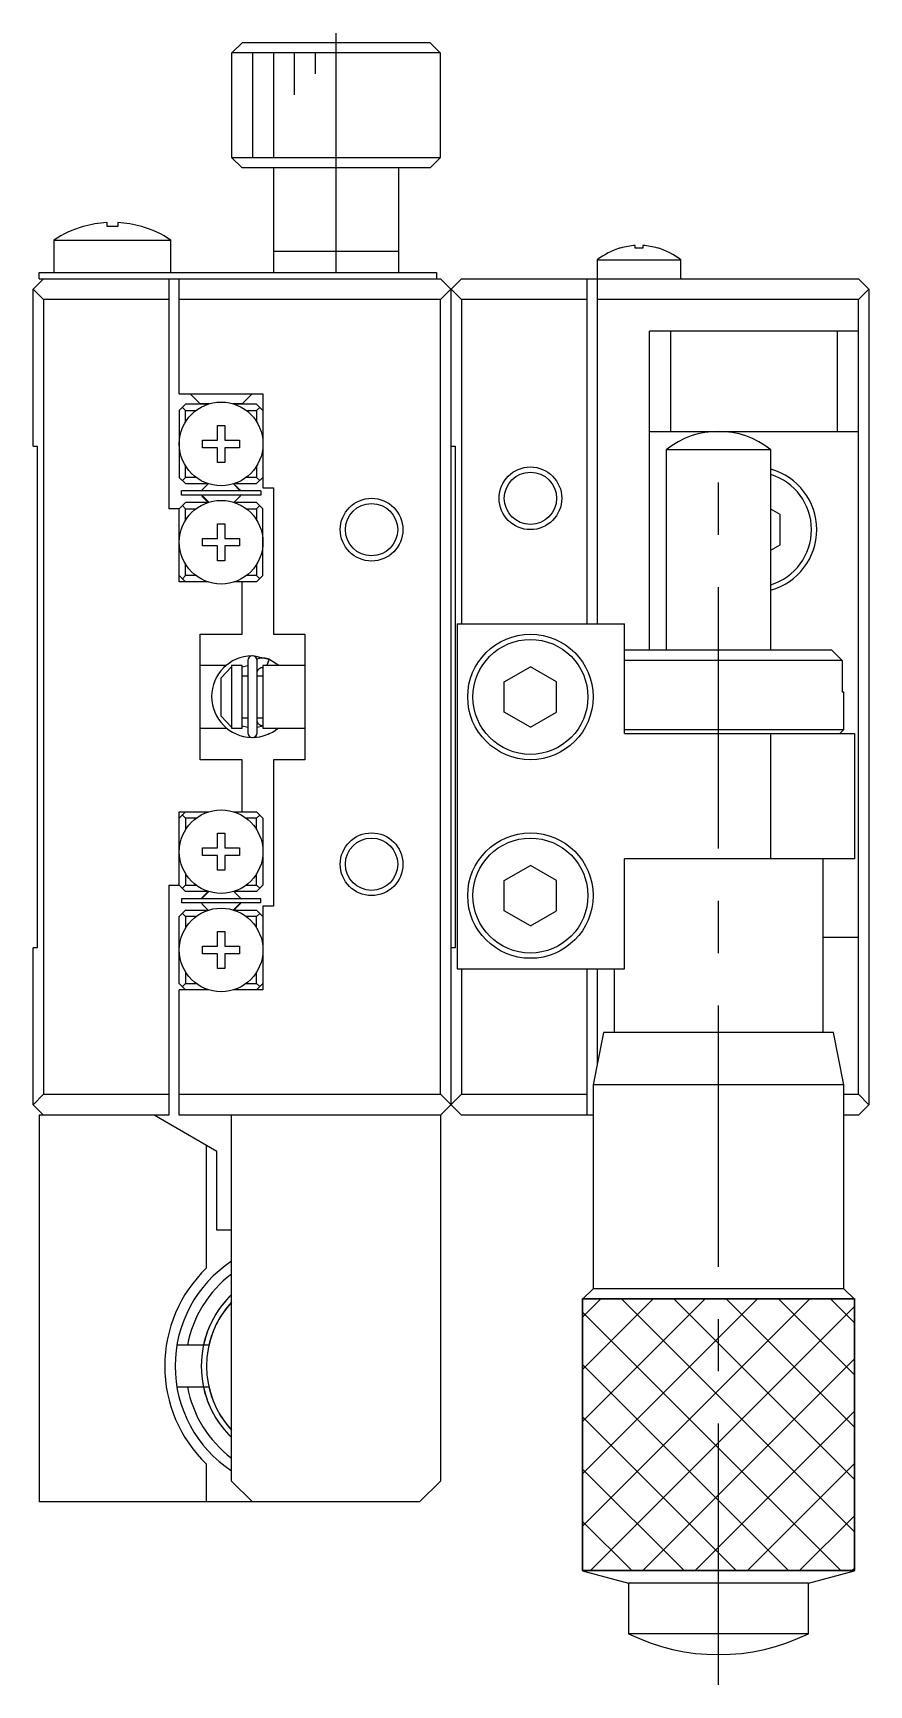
# Model space of a CAD drawing. Extents: x -35 to 380, y 1 to 266.
# Drawn here: x 26.8 to 66.8, y 117.4 to 196.4 of the extents above; entities that cross this region are included whole.
import ezdxf

# ---------------------------------------------------------------- set-up
doc = ezdxf.new("R2010")
doc.units = 0
doc.header["$LTSCALE"] = 10
doc.linetypes.add('CENTER', pattern=[2, 1.25, -0.25, 0.25, -0.25])
doc.layers.get('0').update_dxf_attribs({"linetype": 'CONTINUOUS'})
doc.layers.add('CENTER', color=1, linetype='CENTER')

msp = doc.modelspace()

# ---------------------------------------------------------------- linework, layer by layer
at = {"color": 7, "linetype": 'CONTINUOUS'}
for p, q in [((36.308064, 195.446013), (36.809851, 195.946013)), ((36.809851, 195.946013), (45.774225, 195.946013)), ((45.774225, 195.946013), (46.276013, 195.446013)), ((36.308064, 194.946013), (36.308064, 195.446013)), ((46.276013, 195.446013), (36.308064, 195.446013)), ((46.276013, 195.446013), (46.276013, 194.946013)), ((36.292038, 194.946013), (36.308064, 194.946013)), ((36.292038, 194.946013), (36.292038, 190.446013)), ((46.276013, 194.946013), (46.292038, 194.946013)), ((46.292038, 190.446013), (46.292038, 194.946013)), ((36.292038, 190.446013), (46.292038, 190.446013)), ((36.292038, 190.446013), (36.792038, 189.946013)), ((45.792038, 189.946013), (46.292038, 190.446013)), ((45.792038, 189.946013), (36.792038, 189.946013)), ((38.292038, 189.946013), (38.292038, 184.946013)), ((44.292038, 184.946013), (44.292038, 189.946013)), ((30.332038, 187.139218), (30.332038, 187.332475)), ((30.852038, 187.332475), (30.852038, 187.139218)), ((27.792038, 186.488476), (33.392038, 186.488476)), ((27.792038, 186.488476), (27.792038, 184.946013)), ((29.192899, 187.139218), (29.189891, 187.145386)), ((30.852038, 187.139218), (30.332038, 187.139218)), ((31.994186, 187.145386), (31.991177, 187.139218)), ((33.392038, 184.946013), (33.392038, 186.488476)), ((44.292038, 185.946013), (38.292038, 185.946013)), ((54.905677, 186.115535), (54.903422, 186.120157)), ((55.612038, 186.115535), (55.612038, 186.235872)), ((55.972038, 186.115535), (55.612038, 186.115535)), ((55.972038, 186.235872), (55.972038, 186.115535)), ((56.680654, 186.120157), (56.6784, 186.115535)), ((27.092038, 184.646013), (27.092038, 184.946013)), ((27.092038, 184.946013), (46.092038, 184.946013)), ((46.092038, 184.946013), (46.092038, 184.646013)), ((53.792038, 185.544013), (57.792038, 185.544013)), ((53.792038, 185.544013), (53.792038, 168.146013)), ((57.792038, 184.646013), (57.792038, 185.544013)), ((26.792038, 184.146013), (27.292038, 184.646013)), ((26.792038, 176.646013), (26.792038, 184.146013)), ((27.292038, 183.646013), (26.792038, 184.146013)), ((27.092038, 184.646013), (46.292038, 184.646013)), ((33.292038, 184.646013), (33.292038, 173.646013)), ((33.792038, 179.146013), (33.792038, 184.646013)), ((47.292038, 183.646013), (46.292038, 184.646013)), ((46.292038, 183.646013), (47.292038, 184.646013)), ((46.792038, 184.146013), (46.792038, 145.146013)), ((47.292038, 184.646013), (66.292038, 184.646013)), ((53.292038, 184.646013), (53.292038, 168.146013)), ((66.792038, 184.146013), (66.292038, 184.646013)), ((66.292038, 183.646013), (66.792038, 184.146013)), ((66.792038, 184.146013), (66.792038, 145.146013)), ((27.292038, 183.646013), (27.292038, 145.646013)), ((33.292038, 183.646013), (27.292038, 183.646013)), ((46.292038, 183.646013), (33.792038, 183.646013)), ((46.292038, 145.646013), (46.292038, 183.646013)), ((47.292038, 183.646013), (47.292038, 168.146013)), ((53.292038, 183.646013), (47.292038, 183.646013)), ((66.292038, 183.646013), (53.792038, 183.646013)), ((66.292038, 145.646013), (66.292038, 183.646013)), ((56.292038, 166.896013), (56.292038, 182.146013)), ((66.292038, 182.146013), (56.292038, 182.146013)), ((57.292038, 182.146013), (57.292038, 177.346013)), ((65.292038, 177.346013), (65.292038, 182.146013)), ((33.792038, 179.146013), (37.792038, 179.146013)), ((33.792038, 178.346013), (34.092038, 178.646013)), ((35.167538, 178.646013), (34.092038, 178.646013)), ((34.311294, 179.146013), (34.792038, 178.665269)), ((35.229494, 178.665269), (34.792038, 178.665269)), ((36.792038, 178.665269), (36.354583, 178.665269)), ((37.492038, 178.646013), (36.416538, 178.646013)), ((36.792038, 178.665269), (37.272782, 179.146013)), ((37.492038, 178.646013), (37.792038, 178.346013)), ((37.792038, 179.146013), (37.792038, 174.646013)), ((33.792038, 178.346013), (33.792038, 175.146013)), ((34.092038, 178.346013), (33.942038, 178.496013)), ((34.092038, 177.799579), (34.092038, 178.346013)), ((34.092038, 178.346013), (34.592038, 178.346013)), ((36.992038, 178.346013), (37.492038, 178.346013)), ((37.642038, 178.496013), (37.492038, 178.346013)), ((37.492038, 178.346013), (37.492038, 177.799579)), ((35.612038, 177.632375), (35.972038, 177.632375)), ((35.612038, 176.926013), (35.612038, 177.632375)), ((35.972038, 177.632375), (35.972038, 176.926013)), ((56.292038, 177.346013), (66.292038, 177.346013)), ((26.792038, 176.646013), (26.992038, 176.646013)), ((26.992038, 176.646013), (26.992038, 152.646013)), ((34.905677, 176.926013), (35.612038, 176.926013)), ((34.905677, 176.566013), (34.905677, 176.926013)), ((35.612038, 176.566013), (34.905677, 176.566013)), ((35.612038, 175.859652), (35.612038, 176.566013)), ((35.972038, 176.926013), (36.6784, 176.926013)), ((35.972038, 176.566013), (35.972038, 175.859652)), ((36.6784, 176.566013), (35.972038, 176.566013)), ((36.6784, 176.926013), (36.6784, 176.566013)), ((46.792038, 176.646013), (46.992038, 176.646013)), ((46.992038, 176.646013), (46.992038, 152.646013)), ((62.092034, 176.468504), (57.092042, 176.468504)), ((57.092042, 176.468504), (57.092042, 166.896013)), ((62.092034, 166.896013), (62.092034, 176.468504)), ((34.092038, 175.146013), (34.092038, 175.692448)), ((35.972038, 175.859652), (35.612038, 175.859652)), ((37.492038, 175.692448), (37.492038, 175.146013)), ((34.092038, 174.846013), (33.792038, 175.146013)), ((33.942038, 174.996013), (34.092038, 175.146013)), ((34.592038, 175.146013), (34.092038, 175.146013)), ((34.092038, 174.846013), (35.09299, 174.846013)), ((35.177978, 174.842614), (34.890477, 174.555112)), ((35.112112, 174.865136), (35.09299, 174.846013)), ((36.693599, 174.519757), (36.379209, 174.834148)), ((36.693599, 174.555112), (36.406098, 174.842614)), ((36.491087, 174.846013), (36.471964, 174.865136)), ((36.491087, 174.846013), (37.492038, 174.846013)), ((37.492038, 175.146013), (36.992038, 175.146013)), ((37.492038, 175.146013), (37.642038, 174.996013)), ((37.492038, 174.846013), (37.792038, 175.146013)), ((37.792038, 174.646013), (38.292038, 174.646013)), ((38.292038, 174.646013), (38.292038, 167.646013)), ((33.792038, 173.646013), (34.092038, 173.946013)), ((33.892038, 174.296013), (33.892038, 174.496013)), ((37.692038, 174.496013), (33.892038, 174.496013)), ((37.692038, 174.296013), (33.892038, 174.296013)), ((35.09299, 173.946013), (34.092038, 173.946013)), ((34.890477, 174.27227), (35.204868, 173.957879)), ((34.890477, 174.236914), (35.177978, 173.949413)), ((35.09299, 173.946013), (35.112112, 173.926891)), ((36.406098, 173.949413), (36.693599, 174.236914)), ((36.471964, 173.926891), (36.491087, 173.946013)), ((37.492038, 173.946013), (36.491087, 173.946013)), ((37.492038, 173.946013), (37.792038, 173.646013)), ((37.692038, 174.496013), (37.692038, 174.296013)), ((33.792038, 173.646013), (33.292038, 173.646013)), ((33.792038, 170.146013), (33.792038, 173.646013)), ((34.092038, 173.646013), (33.942038, 173.796013)), ((34.092038, 173.099579), (34.092038, 173.646013)), ((34.092038, 173.646013), (34.592038, 173.646013)), ((36.992038, 173.646013), (37.492038, 173.646013)), ((37.642038, 173.796013), (37.492038, 173.646013)), ((37.492038, 173.646013), (37.492038, 173.099579)), ((37.792038, 170.446013), (37.792038, 173.646013)), ((62.542038, 173.367701), (62.092034, 173.627511)), ((62.542038, 171.924326), (62.542038, 173.367701)), ((34.905677, 172.226013), (35.612038, 172.226013)), ((34.905677, 171.866013), (34.905677, 172.226013)), ((35.612038, 172.932375), (35.972038, 172.932375)), ((35.612038, 172.226013), (35.612038, 172.932375)), ((35.972038, 172.932375), (35.972038, 172.226013)), ((35.972038, 172.226013), (36.6784, 172.226013)), ((36.6784, 172.226013), (36.6784, 171.866013)), ((35.612038, 171.866013), (34.905677, 171.866013)), ((35.612038, 171.159652), (35.612038, 171.866013)), ((35.972038, 171.866013), (35.972038, 171.159652)), ((36.6784, 171.866013), (35.972038, 171.866013)), ((62.092034, 171.664516), (62.542038, 171.924326)), ((34.092038, 170.446013), (34.092038, 170.992448)), ((35.972038, 171.159652), (35.612038, 171.159652)), ((37.492038, 170.992448), (37.492038, 170.446013)), ((33.792038, 170.446013), (34.092038, 170.146013)), ((35.167538, 170.146013), (33.792038, 170.146013)), ((33.942038, 170.296013), (34.092038, 170.446013)), ((34.592038, 170.446013), (34.092038, 170.446013)), ((37.492038, 170.146013), (36.416538, 170.146013)), ((36.792038, 167.646013), (36.792038, 170.146013)), ((37.492038, 170.446013), (36.992038, 170.446013)), ((37.492038, 170.446013), (37.642038, 170.296013)), ((37.492038, 170.146013), (37.792038, 170.446013)), ((34.792038, 167.646013), (36.792038, 167.646013)), ((34.792038, 161.646013), (34.792038, 167.646013)), ((38.292038, 167.646013), (39.792038, 167.646013)), ((39.792038, 167.646013), (39.792038, 161.646013)), ((47.092038, 168.146013), (47.092038, 151.646013)), ((47.092038, 168.146013), (55.092038, 168.146013)), ((55.092038, 162.896013), (55.092038, 168.146013)), ((55.092038, 166.896013), (65.000365, 166.896013)), ((65.000365, 166.896013), (65.508118, 166.396013)), ((36.025675, 166.146013), (34.792038, 166.146013)), ((35.792038, 165.562529), (36.292038, 166.091697)), ((36.792038, 166.146013), (36.292038, 166.146013)), ((36.292038, 166.146013), (36.292038, 163.146013)), ((36.792004, 166.078163), (37.063139, 166.145822)), ((36.792038, 163.146013), (36.792038, 166.146013)), ((37.063197, 166.386669), (37.063197, 162.936669)), ((38.075912, 166.444118), (37.317895, 166.610116)), ((37.514335, 166.455873), (37.503579, 166.45141)), ((37.513197, 162.936669), (37.513197, 166.386669)), ((37.547787, 166.468474), (37.514335, 166.455873)), ((37.538782, 165.89997), (37.544707, 165.912064)), ((37.544707, 165.912064), (37.551214, 165.923857)), ((37.581814, 166.479386), (37.547787, 166.468474)), ((37.551214, 165.923857), (37.558288, 165.935322)), ((37.558288, 165.935322), (37.565916, 165.946431)), ((37.565916, 165.946431), (37.574081, 165.957157)), ((37.574081, 165.957157), (37.582766, 165.967473)), ((37.616332, 166.488583), (37.581814, 166.479386)), ((37.582766, 165.967473), (37.591953, 165.977352)), ((37.591953, 165.977352), (37.601621, 165.98677)), ((37.601621, 165.98677), (37.611751, 165.9957)), ((37.611751, 165.9957), (37.622318, 166.00412)), ((37.651257, 166.496043), (37.616332, 166.488583)), ((37.622318, 166.00412), (37.6333, 166.012007)), ((37.6333, 166.012007), (37.644671, 166.019337)), ((37.644671, 166.019337), (37.656404, 166.026091)), ((37.686504, 166.501748), (37.651257, 166.496043)), ((37.656404, 166.026091), (37.668472, 166.032247)), ((37.668472, 166.032247), (37.680846, 166.037788)), ((37.680846, 166.037788), (37.693494, 166.042696)), ((37.721987, 166.505684), (37.686504, 166.501748)), ((37.693494, 166.042696), (37.706384, 166.046956)), ((37.706384, 166.046956), (37.719485, 166.050554)), ((37.719485, 166.050554), (37.732761, 166.053478)), ((37.757619, 166.507842), (37.721987, 166.505684)), ((37.732761, 166.053478), (37.746178, 166.055718)), ((37.746178, 166.055718), (37.759699, 166.057266)), ((37.793314, 166.508217), (37.757619, 166.507842)), ((37.759699, 166.057266), (37.773289, 166.058115)), ((37.773289, 166.058115), (37.78691, 166.058263)), ((37.78691, 166.058263), (37.792041, 166.058136)), ((37.792038, 166.146013), (37.792038, 163.146013)), ((39.792038, 166.146013), (37.792038, 166.146013)), ((37.828985, 166.506807), (37.793314, 166.508217)), ((37.864544, 166.503616), (37.828985, 166.506807)), ((37.899906, 166.498651), (37.864544, 166.503616)), ((37.934983, 166.491922), (37.899906, 166.498651)), ((37.969689, 166.483447), (37.934983, 166.491922)), ((37.975752, 166.161966), (37.967707, 166.146013)), ((38.00394, 166.473245), (37.969689, 166.483447)), ((37.983821, 166.178506), (37.975752, 166.161966)), ((38.077501, 166.443461), (37.978276, 166.146002)), ((37.991854, 166.195512), (37.983821, 166.178506)), ((37.999793, 166.212859), (37.991854, 166.195512)), ((38.00758, 166.230422), (37.999793, 166.212859)), ((38.037651, 166.46134), (38.00394, 166.473245)), ((38.015157, 166.248072), (38.00758, 166.230422)), ((38.022471, 166.265679), (38.015157, 166.248072)), ((38.029466, 166.283116), (38.022471, 166.265679)), ((38.036093, 166.300256), (38.029466, 166.283116)), ((38.042302, 166.316972), (38.036093, 166.300256)), ((38.069003, 166.448521), (38.037651, 166.46134)), ((38.048049, 166.333144), (38.042302, 166.316972)), ((38.053291, 166.348652), (38.048049, 166.333144)), ((38.057991, 166.363383), (38.053291, 166.348652)), ((38.062113, 166.377231), (38.057991, 166.363383)), ((38.065628, 166.390094), (38.062113, 166.377231)), ((38.06851, 166.401878), (38.065628, 166.390094)), ((38.067281, 166.448892), (38.069809, 166.448061)), ((38.550268, 166.146216), (38.068438, 166.447449)), ((38.070738, 166.412496), (38.06851, 166.401878)), ((38.069809, 166.448061), (38.071672, 166.445727)), ((38.072296, 166.421872), (38.070738, 166.412496)), ((38.071672, 166.445727), (38.072859, 166.441909)), ((38.071738, 166.443566), (38.077501, 166.443461)), ((38.073172, 166.429937), (38.072296, 166.421872)), ((38.072859, 166.441909), (38.073361, 166.436632)), ((38.073361, 166.436632), (38.073172, 166.429937)), ((38.1015, 166.432612), (38.075912, 166.444118)), ((49.342038, 165.367701), (50.592038, 166.089389)), ((51.842038, 165.367701), (50.592038, 166.089389)), ((65.508118, 166.396013), (55.092038, 166.396013)), ((65.508118, 166.396013), (65.508118, 164.896013)), ((35.792038, 163.729498), (35.792038, 165.562529)), ((37.063197, 165.646013), (36.792038, 165.646013)), ((37.513197, 165.783162), (37.513495, 165.795923)), ((37.792038, 165.646013), (37.513197, 165.646013)), ((37.513495, 165.795923), (37.514438, 165.80936)), ((37.514438, 165.80936), (37.516025, 165.822734)), ((37.516025, 165.822734), (37.518253, 165.836016)), ((37.518253, 165.836016), (37.521115, 165.849174)), ((37.521115, 165.849174), (37.524607, 165.862178)), ((37.524607, 165.862178), (37.528722, 165.874998)), ((37.528722, 165.874998), (37.53345, 165.887605)), ((37.53345, 165.887605), (37.538782, 165.89997)), ((49.342038, 163.924326), (49.342038, 165.367701)), ((51.842038, 163.924326), (51.842038, 165.367701)), ((65.508118, 164.896013), (65.592038, 164.896013)), ((65.592038, 163.096013), (65.592038, 164.896013)), ((36.292038, 163.20033), (35.792038, 163.729498)), ((36.792038, 163.646013), (37.063197, 163.646013)), ((37.513197, 163.646013), (37.792038, 163.646013)), ((37.513294, 163.532959), (37.513197, 163.540176)), ((37.513972, 163.519502), (37.513294, 163.532959)), ((50.592038, 163.202638), (49.342038, 163.924326)), ((50.592038, 163.202638), (51.842038, 163.924326)), ((34.792038, 163.146013), (36.063876, 163.146013)), ((36.292038, 163.146013), (36.792038, 163.146013)), ((37.063143, 163.177746), (36.791893, 163.244998)), ((37.792076, 163.24789), (37.513233, 163.177471)), ((37.515295, 163.506089), (37.513972, 163.519502)), ((37.517263, 163.492752), (37.515295, 163.506089)), ((37.51987, 163.479521), (37.517263, 163.492752)), ((37.523112, 163.466427), (37.51987, 163.479521)), ((37.526984, 163.4535), (37.523112, 163.466427)), ((37.531477, 163.44077), (37.526984, 163.4535)), ((37.536584, 163.428268), (37.531477, 163.44077)), ((37.542294, 163.416023), (37.536584, 163.428268)), ((37.548596, 163.404065), (37.542294, 163.416023)), ((37.555478, 163.392423), (37.548596, 163.404065)), ((37.562925, 163.381126), (37.555478, 163.392423)), ((37.570922, 163.370202), (37.562925, 163.381126)), ((37.579452, 163.35968), (37.570922, 163.370202)), ((37.588498, 163.349587), (37.579452, 163.35968)), ((37.598039, 163.33995), (37.588498, 163.349587)), ((37.608054, 163.330794), (37.598039, 163.33995)), ((37.61852, 163.322145), (37.608054, 163.330794)), ((37.629413, 163.314028), (37.61852, 163.322145)), ((37.640707, 163.306465), (37.629413, 163.314028)), ((37.652375, 163.299478), (37.640707, 163.306465)), ((37.664388, 163.293089), (37.652375, 163.299478)), ((37.676717, 163.287316), (37.664388, 163.293089)), ((37.689329, 163.282176), (37.676717, 163.287316)), ((37.702191, 163.277687), (37.689329, 163.282176)), ((37.71527, 163.273863), (37.702191, 163.277687)), ((37.728531, 163.270714), (37.71527, 163.273863)), ((37.741938, 163.268251), (37.728531, 163.270714)), ((37.755455, 163.266482), (37.741938, 163.268251)), ((37.769043, 163.265413), (37.755455, 163.266482)), ((37.782667, 163.265046), (37.769043, 163.265413)), ((37.79204, 163.265202), (37.782667, 163.265046)), ((37.792038, 163.146013), (39.792038, 163.146013)), ((38.006338, 162.850004), (38.069003, 162.874817)), ((38.064564, 162.874923), (38.067281, 162.874446)), ((38.067281, 162.874446), (38.06689, 162.87536)), ((38.069003, 162.874817), (38.067281, 162.874446)), ((38.068693, 162.876), (38.090083, 162.885506)), ((38.06983, 162.875292), (38.069003, 162.874817)), ((55.092038, 163.096013), (65.592038, 163.096013)), ((55.092038, 162.896013), (66.092038, 162.896013)), ((62.092038, 156.896013), (62.092038, 162.896013)), ((65.392038, 162.896013), (65.592038, 163.096013)), ((66.092038, 162.896013), (66.092038, 156.896013)), ((36.792038, 161.646013), (34.792038, 161.646013)), ((36.792038, 159.146013), (36.792038, 161.646013)), ((39.792038, 161.646013), (38.292038, 161.646013)), ((38.292038, 161.646013), (38.292038, 154.646013)), ((33.792038, 159.146013), (35.167538, 159.146013)), ((33.792038, 155.646013), (33.792038, 159.146013)), ((33.792038, 158.846013), (34.092038, 159.146013)), ((33.942038, 158.996013), (34.092038, 158.846013)), ((34.092038, 158.846013), (34.092038, 158.299579)), ((34.592038, 158.846013), (34.092038, 158.846013)), ((36.416538, 159.146013), (37.492038, 159.146013)), ((37.492038, 158.846013), (36.992038, 158.846013)), ((37.492038, 159.146013), (37.792038, 158.846013)), ((37.492038, 158.846013), (37.642038, 158.996013)), ((37.492038, 158.299579), (37.492038, 158.846013)), ((37.792038, 158.846013), (37.792038, 155.646013)), ((35.612038, 158.132375), (35.972038, 158.132375)), ((35.612038, 157.426013), (35.612038, 158.132375)), ((35.972038, 158.132375), (35.972038, 157.426013)), ((34.905677, 157.426013), (35.612038, 157.426013)), ((34.905677, 157.066013), (34.905677, 157.426013)), ((35.972038, 157.426013), (36.6784, 157.426013)), ((36.6784, 157.426013), (36.6784, 157.066013)), ((35.612038, 157.066013), (34.905677, 157.066013)), ((35.612038, 156.359652), (35.612038, 157.066013)), ((35.972038, 157.066013), (35.972038, 156.359652)), ((36.6784, 157.066013), (35.972038, 157.066013)), ((49.342038, 155.867701), (50.592038, 156.589389)), ((51.842038, 155.867701), (50.592038, 156.589389)), ((55.092038, 151.646013), (55.092038, 156.896013)), ((66.092038, 156.896013), (55.092038, 156.896013)), ((64.592038, 148.596013), (64.592038, 156.896013)), ((33.292038, 155.646013), (33.792038, 155.646013)), ((33.292038, 155.646013), (33.292038, 144.646013)), ((33.792038, 155.646013), (34.092038, 155.346013)), ((34.092038, 155.646013), (33.942038, 155.496013)), ((34.092038, 156.192448), (34.092038, 155.646013)), ((34.092038, 155.646013), (34.592038, 155.646013)), ((35.972038, 156.359652), (35.612038, 156.359652)), ((36.992038, 155.646013), (37.492038, 155.646013)), ((37.492038, 155.646013), (37.492038, 156.192448)), ((37.642038, 155.496013), (37.492038, 155.646013)), ((37.492038, 155.346013), (37.792038, 155.646013)), ((49.342038, 154.424326), (49.342038, 155.867701)), ((51.842038, 154.424326), (51.842038, 155.867701)), ((33.892038, 154.996013), (33.892038, 154.796013)), ((37.692038, 154.996013), (33.892038, 154.996013)), ((35.09299, 155.346013), (34.092038, 155.346013)), ((35.177978, 155.342614), (34.890477, 155.055112)), ((34.890477, 155.019757), (35.204868, 155.334148)), ((35.09299, 155.346013), (35.112112, 155.365136)), ((36.693599, 155.055112), (36.406098, 155.342614)), ((36.471964, 155.365136), (36.491087, 155.346013)), ((37.492038, 155.346013), (36.491087, 155.346013)), ((37.692038, 154.796013), (37.692038, 154.996013)), ((33.792038, 154.146013), (34.092038, 154.446013)), ((33.792038, 150.946013), (33.792038, 154.146013)), ((37.692038, 154.796013), (33.892038, 154.796013)), ((33.942038, 154.296013), (34.092038, 154.146013)), ((34.092038, 154.446013), (35.09299, 154.446013)), ((34.092038, 154.146013), (34.092038, 153.599579)), ((34.592038, 154.146013), (34.092038, 154.146013)), ((34.890477, 154.736914), (35.177978, 154.449413)), ((35.112112, 154.426891), (35.09299, 154.446013)), ((36.693599, 154.77227), (36.379209, 154.457879)), ((36.406098, 154.449413), (36.693599, 154.736914)), ((36.491087, 154.446013), (36.471964, 154.426891)), ((36.491087, 154.446013), (37.492038, 154.446013)), ((37.492038, 154.146013), (36.992038, 154.146013)), ((37.492038, 154.446013), (37.792038, 154.146013)), ((37.492038, 154.146013), (37.642038, 154.296013)), ((37.492038, 153.599579), (37.492038, 154.146013)), ((38.292038, 154.646013), (37.792038, 154.646013)), ((37.792038, 154.646013), (37.792038, 150.646013)), ((50.592038, 153.702638), (49.342038, 154.424326)), ((50.592038, 153.702638), (51.842038, 154.424326)), ((35.612038, 153.432375), (35.972038, 153.432375)), ((35.612038, 152.726013), (35.612038, 153.432375)), ((35.972038, 153.432375), (35.972038, 152.726013)), ((26.792038, 145.146013), (26.792038, 152.646013)), ((26.992038, 152.646013), (26.792038, 152.646013)), ((34.905677, 152.726013), (35.612038, 152.726013)), ((34.905677, 152.366013), (34.905677, 152.726013)), ((35.972038, 152.726013), (36.6784, 152.726013)), ((36.6784, 152.726013), (36.6784, 152.366013)), ((46.992038, 152.646013), (46.792038, 152.646013)), ((66.292038, 153.146013), (64.592038, 153.146013)), ((35.612038, 152.366013), (34.905677, 152.366013)), ((35.612038, 151.659652), (35.612038, 152.366013)), ((35.972038, 152.366013), (35.972038, 151.659652)), ((36.6784, 152.366013), (35.972038, 152.366013)), ((33.792038, 150.946013), (34.092038, 150.646013)), ((34.092038, 150.946013), (33.942038, 150.796013)), ((34.092038, 151.492448), (34.092038, 150.946013)), ((34.092038, 150.946013), (34.592038, 150.946013)), ((35.972038, 151.659652), (35.612038, 151.659652)), ((36.992038, 150.946013), (37.492038, 150.946013)), ((37.492038, 150.946013), (37.492038, 151.492448)), ((37.642038, 150.796013), (37.492038, 150.946013)), ((37.492038, 150.646013), (37.792038, 150.946013)), ((47.092038, 151.646013), (55.092038, 151.646013)), ((47.292038, 151.646013), (47.292038, 145.646013)), ((53.292038, 151.646013), (53.292038, 144.646013)), ((53.792038, 151.646013), (53.792038, 147.095996)), ((54.592038, 151.646013), (54.592038, 148.596013)), ((35.167538, 150.646013), (33.792038, 150.646013)), ((33.792038, 144.646013), (33.792038, 150.646013)), ((37.792038, 150.646013), (36.416538, 150.646013)), ((54.092041, 148.596013), (53.592042, 146.096014)), ((65.092035, 148.596013), (54.092041, 148.596013)), ((65.592034, 146.096014), (65.092035, 148.596013)), ((26.792038, 145.146013), (27.292038, 145.646013)), ((27.292038, 145.646013), (33.292038, 145.646013)), ((33.792038, 145.646013), (46.292038, 145.646013)), ((46.292038, 144.646013), (47.292038, 145.646013)), ((47.292038, 144.646013), (46.292038, 145.646013)), ((47.292038, 145.646013), (53.292038, 145.646013)), ((65.592034, 146.096014), (53.592042, 146.096014)), ((53.592042, 146.096014), (53.592042, 136.346009)), ((65.592034, 136.346009), (65.592034, 146.096014)), ((65.592034, 145.646013), (66.292038, 145.646013)), ((66.792038, 145.146013), (66.292038, 145.646013)), ((27.292038, 144.646013), (26.792038, 145.146013)), ((27.092038, 144.646013), (27.092038, 126.146013)), ((33.292038, 144.646013), (27.092038, 144.646013)), ((35.592038, 142.913963), (32.592038, 144.646013)), ((46.292038, 144.646013), (33.792038, 144.646013)), ((36.292038, 127.146013), (36.292038, 144.646013)), ((46.292038, 144.646013), (46.292038, 127.146013)), ((53.592042, 144.646013), (47.292038, 144.646013)), ((66.292038, 144.646013), (65.592034, 144.646013)), ((66.292038, 144.646013), (66.792038, 145.146013)), ((35.092038, 137.336429), (35.092038, 143.202638)), ((35.592038, 139.146013), (35.592038, 142.913963)), ((36.292038, 139.146013), (35.592038, 139.146013)), ((53.592042, 136.346009), (53.092039, 135.846007)), ((65.592034, 136.346009), (53.592042, 136.346009)), ((66.092037, 135.846007), (65.592034, 136.346009)), ((66.092037, 135.846007), (53.092039, 135.846007)), ((53.092039, 135.846007), (53.092039, 122.846006)), ((66.092037, 122.846006), (66.092037, 135.846007)), ((35.204556, 133.646013), (33.675958, 133.646013)), ((33.675958, 131.646013), (35.204556, 131.646013)), ((35.092038, 126.146013), (35.092038, 127.955598)), ((36.292038, 127.146013), (37.292038, 126.146013)), ((45.292038, 126.146013), (46.292038, 127.146013)), ((45.292038, 126.146013), (27.092038, 126.146013)), ((66.092037, 122.846006), (53.092039, 122.846006)), ((53.092039, 122.846006), (55.292038, 122.256518)), ((63.892038, 122.256518), (66.092037, 122.846006)), ((63.892038, 122.256518), (55.292038, 122.256518)), ((55.292038, 122.256518), (55.292038, 119.846007)), ((63.892038, 119.846007), (63.892038, 122.256518)), ((63.892038, 119.846007), (55.292038, 119.846007))]:
    msp.add_line(p, q, dxfattribs=at)
at = {"color": 3, "linetype": 'CONTINUOUS'}
for p, q in [((37.292038, 195.446013), (37.292038, 190.446013)), ((38.292038, 195.446013), (38.292038, 190.446013)), ((39.292038, 195.446013), (39.292038, 193.446013)), ((40.292038, 195.446013), (40.292038, 194.446013)), ((53.092039, 134.988068), (53.974979, 135.871007)), ((53.092039, 132.488068), (56.474979, 135.871007)), ((53.092039, 129.988068), (58.974979, 135.871007)), ((53.092039, 127.488068), (61.474979, 135.871007)), ((53.092039, 124.988068), (63.974979, 135.871007)), ((53.092039, 122.871006), (53.092039, 135.871007)), ((53.092039, 135.871007), (66.092037, 135.871007)), ((53.092039, 135.219913), (65.440946, 122.871006)), ((53.474978, 122.871006), (66.092037, 135.488066)), ((54.940945, 135.871007), (66.092037, 124.719915)), ((57.440945, 135.871007), (66.092037, 127.219915)), ((59.940945, 135.871007), (66.092037, 129.719915)), ((62.440945, 135.871007), (66.092037, 132.219915)), ((64.940945, 135.871007), (66.092037, 134.719915)), ((66.092037, 135.871007), (66.092037, 122.871006)), ((55.974978, 122.871006), (66.092037, 132.988066)), ((53.092039, 132.719913), (62.940946, 122.871006)), ((58.474978, 122.871006), (66.092037, 130.488066)), ((53.092039, 130.219913), (60.440946, 122.871006)), ((60.974978, 122.871006), (66.092037, 127.988066)), ((53.092039, 127.719913), (57.940946, 122.871006)), ((53.092039, 125.219913), (55.440946, 122.871006)), ((63.474978, 122.871006), (66.092037, 125.488066)), ((66.092037, 122.871006), (53.092039, 122.871006)), ((65.974978, 122.871006), (66.092037, 122.988066))]:
    msp.add_line(p, q, dxfattribs=at)
at = {"color": 7, "linetype": 'CONTINUOUS'}
for centre, radius in [((35.792038, 176.746013), 2), ((50.592038, 174.146013), 1.25), ((35.792038, 172.046013), 2), ((42.992038, 172.646013), 1.25), ((50.592038, 164.646013), 3), ((50.592038, 164.646013), 2.75), ((35.792038, 157.246013), 2), ((50.592038, 155.146013), 3), ((42.992038, 156.646013), 1.25), ((50.592038, 155.146013), 2.75), ((35.792038, 152.546013), 2)]:
    msp.add_circle(centre, radius, dxfattribs=at)
at = {"color": 3, "linetype": 'CONTINUOUS'}
for centre in [(50.592038, 174.146013), (42.992038, 172.646013), (42.992038, 156.646013)]:
    msp.add_circle(centre, 1.5, dxfattribs=at)
at = {"color": 7, "linetype": 'CONTINUOUS'}
for centre, radius, start, end in [((30.592038, 182.346013), 4.993235, 92.984767, 106.272555), ((30.592038, 182.346013), 4.993235, 73.727445, 87.015233), ((30.592038, 182.346013), 5, 106.285843, 124.055798), ((30.592038, 182.346013), 5, 55.944202, 73.714157), ((55.792038, 183.046013), 3.2, 106.122533, 128.682187), ((55.792038, 183.046013), 3.194933, 93.229709, 106.106712), ((55.792038, 183.046013), 3.194933, 73.893288, 86.770291), ((55.792038, 183.046013), 3.2, 51.317813, 73.877467), ((59.592036, 173.346009), 3.999997, 51.317796, 128.682174), ((61.292038, 172.646013), 3, 285.465931, 74.534069), ((61.292038, 172.646013), 2.75, 286.912303, 73.087697), ((35.031898, 174.413691), 0.2, 135, 155.693883), ((35.031898, 174.378336), 0.2, 204.306117, 225), ((35.031898, 174.413691), 0.2, 216.042724, 225), ((36.552178, 174.413691), 0.2, 24.306117, 45), ((36.552178, 174.378336), 0.2, 36.042724, 45), ((36.552178, 174.378336), 0.2, 315, 335.693883), ((37.288132, 164.661727), 1.948674, 90.747257, 269.157427), ((37.288197, 166.386669), 0.225, 0, 180), ((37.288197, 162.936669), 0.225, 180, 0), ((37.286147, 164.66747), 1.95452, 270.936425, 308.867884), ((35.031898, 154.913691), 0.2, 135, 155.693883), ((35.031898, 154.878336), 0.2, 135, 143.957276), ((36.552178, 154.913691), 0.2, 24.306117, 45), ((35.031898, 154.878336), 0.2, 204.306117, 225), ((36.552178, 154.878336), 0.2, 315, 335.693883), ((36.552178, 154.913691), 0.2, 315, 323.957276), ((39.592038, 132.646013), 6, 123.367013, 236.632987), ((39.592038, 132.646013), 6.5, 133.813061, 226.186939), ((39.592038, 132.646013), 5.5, 126.869898, 169.524319), ((39.592038, 132.646013), 4.75, 134.006251, 225.993749), ((39.592038, 132.646013), 4.5, 137.166572, 167.160412), ((39.592038, 132.646013), 5.5, 190.475682, 233.130102), ((39.592038, 132.646013), 4.5, 192.839589, 222.833428), ((59.592036, 128.591008), 9.745001, 243.816215, 296.183797)]:
    msp.add_arc(centre, radius, start, end, dxfattribs=at)
at = {"color": 3, "linetype": 'CONTINUOUS'}
for radius, start, end in [(4.75, 134.006251, 167.846803), (4.5, 137.166572, 222.833428), (4.75, 192.153198, 225.993749)]:
    msp.add_arc((39.592038, 132.646013), radius, start, end, dxfattribs=at)
at = {"layer": 'CENTER', "color": 1, "linetype": 'CENTER'}
for p, q in [((41.292038, 184.946013), (41.292038, 196.396013)), ((59.592038, 117.39601), (59.592038, 177.346013))]:
    msp.add_line(p, q, dxfattribs=at)

doc.saveas('drawing.dxf')
